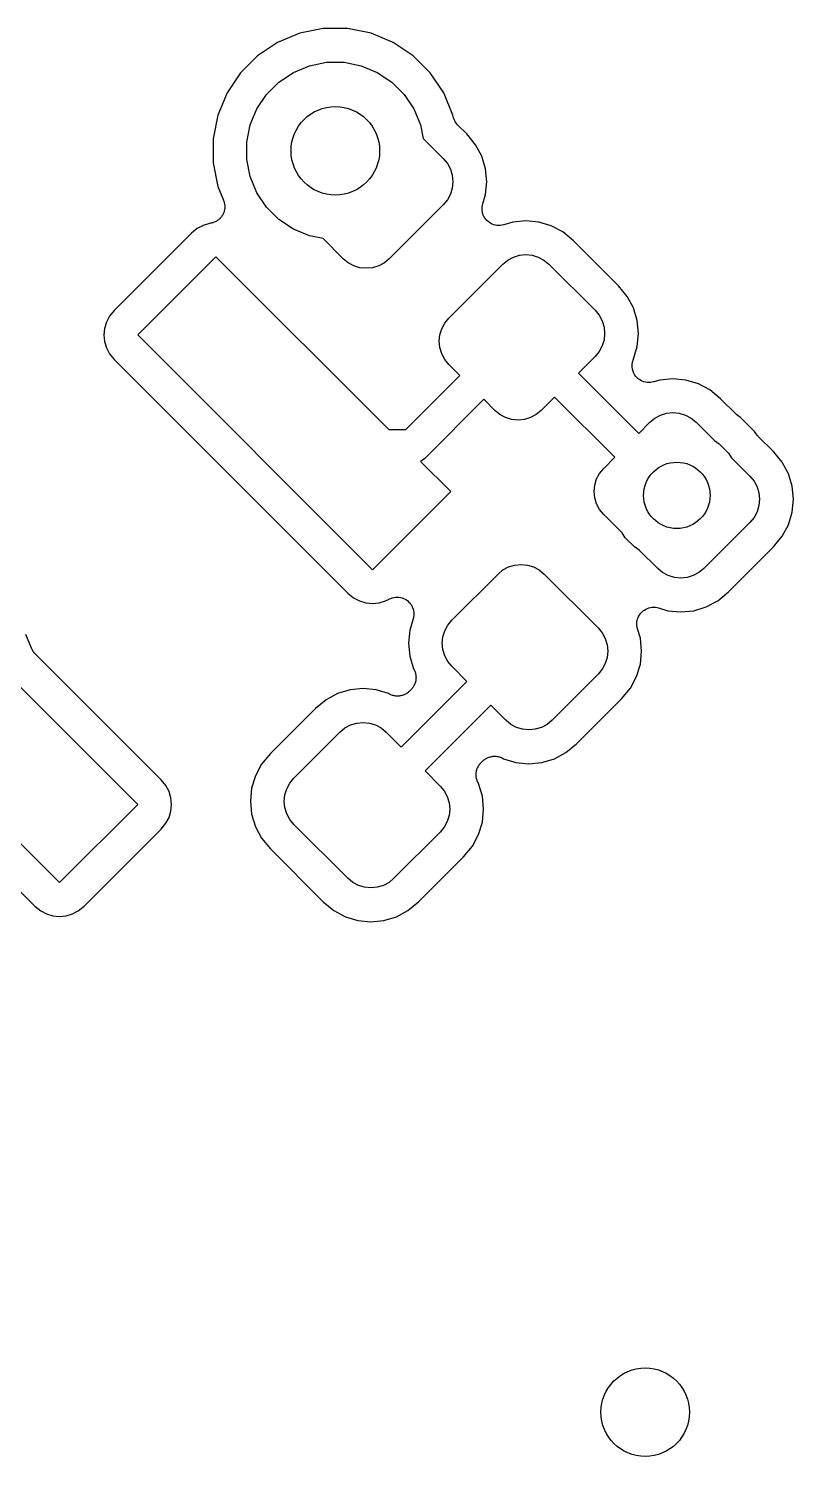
# Model space of a CAD drawing. Extents: x 0.48 to 2.43, y -7.79 to -4.85.
# Drawn here: x 0.8746 to 1.0106, y -5.4055 to -5.1515 of the extents above; entities that cross this region are included whole.
import ezdxf

# ---------------------------------------------------------------- set-up
doc = ezdxf.new("R2010")
doc.units = 0
doc.header["$MEASUREMENT"] = 0
doc.layers.add('BLACK', color=7, linetype='CONTINUOUS')

msp = doc.modelspace()

# ---------------------------------------------------------------- linework, layer by layer
at = {"layer": 'BLACK', "linetype": 'CONTINUOUS'}
for p, q in [((0.926992, -5.15148), (0.92279, -5.15232)), ((0.931276, -5.15148), (0.926992, -5.15148)), ((0.935478, -5.15232), (0.931276, -5.15148)), ((0.918832, -5.15396), (0.91527, -5.15634)), ((0.92279, -5.15232), (0.918832, -5.15396)), ((0.939435, -5.15396), (0.935478, -5.15232)), ((0.942997, -5.15634), (0.939435, -5.15396)), ((0.91527, -5.15634), (0.912241, -5.15936)), ((0.946027, -5.15936), (0.942997, -5.15634)), ((0.912241, -5.15936), (0.909861, -5.16293)), ((0.919095, -5.161), (0.921674, -5.15927)), ((0.921674, -5.15927), (0.92454, -5.15809)), ((0.92454, -5.15809), (0.927583, -5.15748)), ((0.927583, -5.15748), (0.930685, -5.15748)), ((0.930685, -5.15748), (0.933727, -5.15809)), ((0.933727, -5.15809), (0.936593, -5.15927)), ((0.936593, -5.15927), (0.939173, -5.161)), ((0.948407, -5.16293), (0.946027, -5.15936)), ((0.916902, -5.16319), (0.919095, -5.161)), ((0.939173, -5.161), (0.941366, -5.16319)), ((0.909861, -5.16293), (0.908222, -5.16688)), ((0.915178, -5.16577), (0.916902, -5.16319)), ((0.941366, -5.16319), (0.94309, -5.16577)), ((0.950046, -5.16688), (0.948407, -5.16293)), ((0.908222, -5.16688), (0.907386, -5.17109)), ((0.913991, -5.16863), (0.915178, -5.16577)), ((0.94309, -5.16577), (0.944277, -5.16863)), ((0.95009, -5.16711), (0.950046, -5.16688)), ((0.913386, -5.17168), (0.913991, -5.16863)), ((0.944277, -5.16863), (0.944753, -5.17103)), ((0.95017, -5.16737), (0.95009, -5.16711)), ((0.950247, -5.16763), (0.95017, -5.16737)), ((0.950255, -5.16765), (0.950247, -5.16763)), ((0.95026, -5.16767), (0.950255, -5.16765)), ((0.95039, -5.16791), (0.95026, -5.16767)), ((0.950516, -5.16815), (0.95039, -5.16791)), ((0.950527, -5.16817), (0.950516, -5.16815)), ((0.950535, -5.16818), (0.950527, -5.16817)), ((0.950708, -5.16839), (0.950535, -5.16818)), ((0.950882, -5.16861), (0.950708, -5.16839)), ((0.950911, -5.16864), (0.950882, -5.16861)), ((0.952501, -5.17023), (0.950911, -5.16864)), ((0.907386, -5.17109), (0.907386, -5.17537)), ((0.913386, -5.17478), (0.913386, -5.17168)), ((0.944753, -5.17103), (0.948332, -5.17461)), ((0.954067, -5.17214), (0.952501, -5.17023)), ((0.948332, -5.17461), (0.949054, -5.17549)), ((0.955161, -5.17419), (0.954067, -5.17214)), ((0.955834, -5.17641), (0.955161, -5.17419)), ((0.907386, -5.17537), (0.908222, -5.17957)), ((0.913991, -5.17782), (0.913386, -5.17478)), ((0.949054, -5.17549), (0.949591, -5.17649)), ((0.949591, -5.17649), (0.949921, -5.17758)), ((0.956062, -5.17872), (0.955834, -5.17641)), ((0.908222, -5.17957), (0.909237, -5.18202)), ((0.915178, -5.18069), (0.913991, -5.17782)), ((0.949921, -5.17758), (0.950033, -5.17872)), ((0.950033, -5.17872), (0.949921, -5.17985)), ((0.955834, -5.18102), (0.956062, -5.17872)), ((0.909237, -5.18202), (0.909253, -5.18206)), ((0.909253, -5.18206), (0.909291, -5.1822)), ((0.909291, -5.1822), (0.909343, -5.18232)), ((0.916902, -5.18327), (0.915178, -5.18069)), ((0.949054, -5.18194), (0.948332, -5.18282)), ((0.949591, -5.18094), (0.949054, -5.18194)), ((0.949921, -5.17985), (0.949591, -5.18094)), ((0.955341, -5.18265), (0.955834, -5.18102)), ((0.909018, -5.18473), (0.908944, -5.18486)), ((0.909105, -5.1846), (0.909018, -5.18473)), ((0.909159, -5.18447), (0.909105, -5.1846)), ((0.909225, -5.18435), (0.909159, -5.18447)), ((0.909271, -5.1842), (0.909225, -5.18435)), ((0.909332, -5.18406), (0.909271, -5.1842)), ((0.909359, -5.18392), (0.909332, -5.18406)), ((0.909343, -5.18232), (0.909372, -5.18248)), ((0.909401, -5.18379), (0.909359, -5.18392)), ((0.909372, -5.18248), (0.909415, -5.18263)), ((0.909418, -5.18364), (0.909401, -5.18379)), ((0.909415, -5.18263), (0.909427, -5.18276)), ((0.909449, -5.18348), (0.909418, -5.18364)), ((0.909427, -5.18276), (0.909453, -5.1829)), ((0.90945, -5.18335), (0.909449, -5.18348)), ((0.909465, -5.18321), (0.90945, -5.18335)), ((0.909453, -5.1829), (0.909452, -5.18305)), ((0.909452, -5.18305), (0.909465, -5.18321)), ((0.919095, -5.18546), (0.916902, -5.18327)), ((0.948332, -5.18282), (0.938727, -5.19243)), ((0.955225, -5.1838), (0.955226, -5.18351)), ((0.955226, -5.1838), (0.955225, -5.1838)), ((0.955226, -5.18351), (0.955227, -5.18322)), ((0.955226, -5.18381), (0.955226, -5.1838)), ((0.955282, -5.18409), (0.955226, -5.18381)), ((0.955227, -5.18322), (0.955228, -5.18322)), ((0.955228, -5.18321), (0.955285, -5.18293)), ((0.955228, -5.18322), (0.955228, -5.18321)), ((0.955335, -5.18437), (0.955282, -5.18409)), ((0.955285, -5.18293), (0.955341, -5.18265)), ((0.955338, -5.18438), (0.955335, -5.18437)), ((0.955339, -5.18438), (0.955338, -5.18438)), ((0.955449, -5.18465), (0.955339, -5.18438)), ((0.955555, -5.18491), (0.955449, -5.18465)), ((0.904551, -5.18706), (0.903522, -5.1879)), ((0.905593, -5.1865), (0.904551, -5.18706)), ((0.906724, -5.18616), (0.905593, -5.1865)), ((0.90676, -5.18616), (0.906724, -5.18616)), ((0.906895, -5.18613), (0.90676, -5.18616)), ((0.907033, -5.18612), (0.906895, -5.18613)), ((0.907182, -5.18607), (0.907033, -5.18612)), ((0.907334, -5.18604), (0.907182, -5.18607)), ((0.907462, -5.18599), (0.907334, -5.18604)), ((0.907594, -5.18595), (0.907462, -5.18599)), ((0.907731, -5.18588), (0.907594, -5.18595)), ((0.907875, -5.18582), (0.907731, -5.18588)), ((0.90799, -5.18574), (0.907875, -5.18582)), ((0.908112, -5.18568), (0.90799, -5.18574)), ((0.908233, -5.18558), (0.908112, -5.18568)), ((0.908363, -5.1855), (0.908233, -5.18558)), ((0.908461, -5.1854), (0.908363, -5.1855)), ((0.908568, -5.18531), (0.908461, -5.1854)), ((0.908668, -5.18519), (0.908568, -5.18531)), ((0.908778, -5.18508), (0.908668, -5.18519)), ((0.908855, -5.18497), (0.908778, -5.18508)), ((0.908944, -5.18486), (0.908855, -5.18497)), ((0.921674, -5.18718), (0.919095, -5.18546)), ((0.92454, -5.18837), (0.921674, -5.18718)), ((0.955559, -5.18492), (0.955555, -5.18491)), ((0.955561, -5.18493), (0.955559, -5.18492)), ((0.955722, -5.18517), (0.955561, -5.18493)), ((0.955877, -5.1854), (0.955722, -5.18517)), ((0.955881, -5.18541), (0.955877, -5.1854)), ((0.955885, -5.18541), (0.955881, -5.18541)), ((0.956092, -5.18562), (0.955885, -5.18541)), ((0.956287, -5.18582), (0.956092, -5.18562)), ((0.956292, -5.18582), (0.956287, -5.18582)), ((0.956297, -5.18583), (0.956292, -5.18582)), ((0.956539, -5.18599), (0.956297, -5.18583)), ((0.95677, -5.18615), (0.956539, -5.18599)), ((0.956776, -5.18615), (0.95677, -5.18615)), ((0.956782, -5.18616), (0.956776, -5.18615)), ((0.95705, -5.18627), (0.956782, -5.18616)), ((0.957309, -5.18638), (0.95705, -5.18627)), ((0.957315, -5.18638), (0.957309, -5.18638)), ((0.957321, -5.18638), (0.957315, -5.18638)), ((0.957604, -5.18644), (0.957321, -5.18638)), ((0.957882, -5.1865), (0.957604, -5.18644)), ((0.957888, -5.1865), (0.957882, -5.1865)), ((0.957895, -5.1865), (0.957888, -5.1865)), ((0.958177, -5.18651), (0.957895, -5.1865)), ((0.958467, -5.18651), (0.958177, -5.18651)), ((0.958474, -5.18651), (0.958467, -5.18651)), ((0.95848, -5.18651), (0.958474, -5.18651)), ((0.958753, -5.18646), (0.95848, -5.18651)), ((0.959043, -5.1864), (0.958753, -5.18646)), ((0.959055, -5.1864), (0.959043, -5.1864)), ((0.959056, -5.1864), (0.959055, -5.1864)), ((0.959055, -5.1864), (0.959055, -5.1864)), ((0.959083, -5.18639), (0.959056, -5.1864)), ((0.960708, -5.1859), (0.959083, -5.18639)), ((0.963017, -5.18567), (0.960708, -5.1859)), ((0.965326, -5.1859), (0.963017, -5.18567)), ((0.967546, -5.18657), (0.965326, -5.1859)), ((0.969592, -5.18767), (0.967546, -5.18657)), ((0.903522, -5.1879), (0.889811, -5.20162)), ((0.926936, -5.18885), (0.92454, -5.18837)), ((0.930515, -5.19243), (0.926936, -5.18885)), ((0.971501, -5.18923), (0.969592, -5.18767)), ((0.979505, -5.19724), (0.971501, -5.18923)), ((0.893981, -5.20599), (0.9079, -5.19207)), ((0.9079, -5.19207), (0.938649, -5.22282)), ((0.931395, -5.19315), (0.930515, -5.19243)), ((0.938727, -5.19243), (0.937847, -5.19315)), ((0.95979, -5.19268), (0.960794, -5.19214)), ((0.960794, -5.19214), (0.961884, -5.19181)), ((0.961884, -5.19181), (0.963017, -5.1917)), ((0.963017, -5.1917), (0.96415, -5.19181)), ((0.96415, -5.19181), (0.965239, -5.19214)), ((0.965239, -5.19214), (0.966243, -5.19268)), ((0.932399, -5.19368), (0.931395, -5.19315)), ((0.933488, -5.19402), (0.932399, -5.19368)), ((0.934621, -5.19413), (0.933488, -5.19402)), ((0.935754, -5.19402), (0.934621, -5.19413)), ((0.936843, -5.19368), (0.935754, -5.19402)), ((0.937847, -5.19315), (0.936843, -5.19368)), ((0.949306, -5.20301), (0.958911, -5.1934)), ((0.958911, -5.1934), (0.95979, -5.19268)), ((0.966243, -5.19268), (0.967123, -5.1934)), ((0.967123, -5.1934), (0.975335, -5.20161)), ((0.981071, -5.19914), (0.979505, -5.19724)), ((0.982164, -5.20119), (0.981071, -5.19914)), ((0.889811, -5.20162), (0.888968, -5.20264)), ((0.975335, -5.20161), (0.976058, -5.20249)), ((0.976058, -5.20249), (0.976594, -5.2035)), ((0.982838, -5.20341), (0.982164, -5.20119)), ((0.888067, -5.20482), (0.887952, -5.20599)), ((0.88841, -5.20369), (0.888067, -5.20482)), ((0.888968, -5.20264), (0.88841, -5.20369)), ((0.947717, -5.20598), (0.948047, -5.20489)), ((0.948047, -5.20489), (0.948584, -5.20388)), ((0.948584, -5.20388), (0.949306, -5.20301)), ((0.976594, -5.2035), (0.976925, -5.20459)), ((0.976925, -5.20459), (0.977036, -5.20572)), ((0.983065, -5.20572), (0.982838, -5.20341)), ((0.887952, -5.20599), (0.888067, -5.20717)), ((0.888067, -5.20717), (0.88841, -5.2083)), ((0.935739, -5.24775), (0.893981, -5.20599)), ((0.947605, -5.20711), (0.947717, -5.20598)), ((0.947717, -5.20824), (0.947605, -5.20711)), ((0.976925, -5.20685), (0.976594, -5.20794)), ((0.977036, -5.20572), (0.976925, -5.20685)), ((0.982838, -5.20803), (0.983065, -5.20572)), ((0.88841, -5.2083), (0.888968, -5.20934)), ((0.888968, -5.20934), (0.889811, -5.21037)), ((0.948047, -5.20933), (0.947717, -5.20824)), ((0.948584, -5.21034), (0.948047, -5.20933)), ((0.975335, -5.20983), (0.972377, -5.21278)), ((0.976058, -5.20895), (0.975335, -5.20983)), ((0.976594, -5.20794), (0.976058, -5.20895)), ((0.982104, -5.21045), (0.982838, -5.20803)), ((0.889811, -5.21037), (0.931361, -5.25192)), ((0.949306, -5.21122), (0.948584, -5.21034)), ((0.951291, -5.2132), (0.949306, -5.21122)), ((0.981924, -5.21175), (0.981926, -5.21145)), ((0.981925, -5.21175), (0.981924, -5.21175)), ((0.981925, -5.21176), (0.981925, -5.21175)), ((0.981979, -5.21203), (0.981925, -5.21176)), ((0.981926, -5.21145), (0.981926, -5.21117)), ((0.981926, -5.21117), (0.981928, -5.21117)), ((0.981928, -5.21116), (0.981985, -5.21088)), ((0.981928, -5.21117), (0.981928, -5.21116)), ((0.982035, -5.21232), (0.981979, -5.21203)), ((0.981985, -5.21088), (0.982041, -5.2106)), ((0.982037, -5.21233), (0.982035, -5.21232)), ((0.982038, -5.21233), (0.982037, -5.21233)), ((0.982145, -5.21259), (0.982038, -5.21233)), ((0.982041, -5.2106), (0.982043, -5.2106)), ((0.982043, -5.2106), (0.982045, -5.21059)), ((0.982045, -5.21059), (0.982104, -5.21045)), ((0.982255, -5.21287), (0.982145, -5.21259)), ((0.941671, -5.22282), (0.951291, -5.2132)), ((0.972377, -5.21278), (0.983093, -5.2235)), ((0.982258, -5.21287), (0.982255, -5.21287)), ((0.98226, -5.21288), (0.982258, -5.21287)), ((0.98242, -5.21312), (0.98226, -5.21288)), ((0.982576, -5.21336), (0.98242, -5.21312)), ((0.98258, -5.21336), (0.982576, -5.21336)), ((0.982583, -5.21336), (0.98258, -5.21336)), ((0.982791, -5.21357), (0.982583, -5.21336)), ((0.982986, -5.21377), (0.982791, -5.21357)), ((0.982991, -5.21378), (0.982986, -5.21377)), ((0.982995, -5.21378), (0.982991, -5.21378)), ((0.983234, -5.21394), (0.982995, -5.21378)), ((0.98347, -5.2141), (0.983234, -5.21394)), ((0.983475, -5.21411), (0.98347, -5.2141)), ((0.98348, -5.21411), (0.983475, -5.21411)), ((0.983739, -5.21422), (0.98348, -5.21411)), ((0.984008, -5.21433), (0.983739, -5.21422)), ((0.984014, -5.21434), (0.984008, -5.21433)), ((0.984019, -5.21434), (0.984014, -5.21434)), ((0.984291, -5.21439), (0.984019, -5.21434)), ((0.984581, -5.21445), (0.984291, -5.21439)), ((0.984587, -5.21445), (0.984581, -5.21445)), ((0.984592, -5.21446), (0.984587, -5.21445)), ((0.984874, -5.21446), (0.984592, -5.21446)), ((0.985167, -5.21446), (0.984874, -5.21446)), ((0.985172, -5.21446), (0.985167, -5.21446)), ((0.985178, -5.21446), (0.985172, -5.21446)), ((0.985456, -5.21441), (0.985178, -5.21446)), ((0.985742, -5.21436), (0.985456, -5.21441)), ((0.985752, -5.21435), (0.985742, -5.21436)), ((0.985753, -5.21435), (0.985752, -5.21435)), ((0.985782, -5.21434), (0.985753, -5.21435)), ((0.985753, -5.21435), (0.985753, -5.21435)), ((0.986875, -5.21401), (0.985782, -5.21434)), ((0.989184, -5.21379), (0.986875, -5.21401)), ((0.991493, -5.21401), (0.989184, -5.21379)), ((0.993713, -5.21469), (0.991493, -5.21401)), ((0.99576, -5.21578), (0.993713, -5.21469)), ((0.955534, -5.21744), (0.945139, -5.22784)), ((0.957519, -5.21943), (0.955534, -5.21744)), ((0.968134, -5.21703), (0.965731, -5.21943)), ((0.97885, -5.22774), (0.968134, -5.21703)), ((0.997668, -5.21735), (0.99576, -5.21578)), ((1.00037, -5.22005), (0.997668, -5.21735)), ((0.958399, -5.22015), (0.957519, -5.21943)), ((0.959402, -5.22069), (0.958399, -5.22015)), ((0.964851, -5.22015), (0.963847, -5.22069)), ((0.965731, -5.21943), (0.964851, -5.22015)), ((0.985958, -5.22079), (0.986962, -5.22026)), ((0.986962, -5.22026), (0.988051, -5.21993)), ((0.988051, -5.21993), (0.989184, -5.21981)), ((0.989184, -5.21981), (0.990317, -5.21993)), ((0.990317, -5.21993), (0.991406, -5.22026)), ((0.991406, -5.22026), (0.99241, -5.22079)), ((1.00058, -5.22022), (1.00037, -5.22005)), ((1.00079, -5.2204), (1.00058, -5.22022)), ((0.938649, -5.22282), (0.941671, -5.22282)), ((0.960492, -5.22102), (0.959402, -5.22069)), ((0.961625, -5.22113), (0.960492, -5.22102)), ((0.962758, -5.22102), (0.961625, -5.22113)), ((0.963847, -5.22069), (0.962758, -5.22102)), ((0.983093, -5.2235), (0.985078, -5.22152)), ((0.985078, -5.22152), (0.985958, -5.22079)), ((0.99241, -5.22079), (0.99329, -5.22152)), ((0.99329, -5.22152), (0.99657, -5.22479)), ((1.00082, -5.22042), (1.00079, -5.2204)), ((1.00083, -5.22042), (1.00082, -5.22042)), ((1.00082, -5.22042), (1.00082, -5.22042)), ((1.00082, -5.22042), (1.00082, -5.22042)), ((1.00123, -5.22069), (1.00083, -5.22042)), ((1.00371, -5.22318), (1.00123, -5.22069)), ((0.99657, -5.22479), (0.997409, -5.22536)), ((0.997409, -5.22536), (0.999054, -5.227)), ((1.00399, -5.22358), (1.00371, -5.22318)), ((1.00416, -5.22379), (1.00399, -5.22358)), ((1.00433, -5.22401), (1.00416, -5.22379)), ((1.00436, -5.22404), (1.00433, -5.22401)), ((1.00706, -5.22674), (1.00436, -5.22404)), ((0.945045, -5.22795), (0.944588, -5.22833)), ((0.945139, -5.22784), (0.945045, -5.22795)), ((0.976865, -5.22973), (0.97885, -5.22774)), ((0.999054, -5.227), (0.999615, -5.22784)), ((0.999615, -5.22784), (1.00289, -5.23112)), ((1.00863, -5.22865), (1.00706, -5.22674)), ((0.944588, -5.22833), (0.944306, -5.22848)), ((0.944306, -5.22848), (0.949658, -5.23383)), ((0.976143, -5.23061), (0.976865, -5.22973)), ((1.00972, -5.2307), (1.00863, -5.22865)), ((0.975164, -5.23383), (0.975276, -5.2327)), ((0.975276, -5.2327), (0.975606, -5.23161)), ((0.975606, -5.23161), (0.976143, -5.23061)), ((1.00289, -5.23112), (1.00362, -5.232)), ((1.00362, -5.232), (1.00415, -5.233)), ((1.00415, -5.233), (1.00448, -5.23409)), ((1.0104, -5.23292), (1.00972, -5.2307)), ((1.01062, -5.23523), (1.0104, -5.23292)), ((0.949658, -5.23383), (0.935739, -5.24775)), ((0.975276, -5.23497), (0.975164, -5.23383)), ((0.975606, -5.23606), (0.975276, -5.23497)), ((1.00448, -5.23409), (1.0046, -5.23523)), ((1.0046, -5.23523), (1.00448, -5.23636)), ((1.0104, -5.23753), (1.01062, -5.23523)), ((0.976143, -5.23706), (0.975606, -5.23606)), ((0.976865, -5.23794), (0.976143, -5.23706)), ((0.980145, -5.24122), (0.976865, -5.23794)), ((1.00415, -5.23745), (1.00362, -5.23845)), ((1.00448, -5.23636), (1.00415, -5.23745)), ((1.00972, -5.23976), (1.0104, -5.23753)), ((1.00289, -5.23933), (0.994682, -5.24754)), ((1.00362, -5.23845), (1.00289, -5.23933)), ((1.00863, -5.2418), (1.00972, -5.23976)), ((0.980706, -5.24206), (0.980145, -5.24122)), ((0.982351, -5.2437), (0.980706, -5.24206)), ((1.00706, -5.24371), (1.00863, -5.2418)), ((0.98319, -5.24426), (0.982351, -5.2437)), ((0.98647, -5.24754), (0.98319, -5.24426)), ((0.99906, -5.25171), (1.00706, -5.24371)), ((0.958074, -5.24852), (0.958954, -5.2478)), ((0.958954, -5.2478), (0.959958, -5.24726)), ((0.959958, -5.24726), (0.961047, -5.24693)), ((0.961047, -5.24693), (0.96218, -5.24682)), ((0.96218, -5.24682), (0.963313, -5.24693)), ((0.963313, -5.24693), (0.964402, -5.24726)), ((0.964402, -5.24726), (0.965406, -5.2478)), ((0.965406, -5.2478), (0.966286, -5.24852)), ((0.98735, -5.24827), (0.98647, -5.24754)), ((0.988354, -5.2488), (0.98735, -5.24827)), ((0.993802, -5.24827), (0.992798, -5.2488)), ((0.994682, -5.24754), (0.993802, -5.24827)), ((0.949861, -5.25673), (0.958074, -5.24852)), ((0.966286, -5.24852), (0.975891, -5.25812)), ((0.989443, -5.24913), (0.988354, -5.2488)), ((0.990576, -5.24925), (0.989443, -5.24913)), ((0.991709, -5.24913), (0.990576, -5.24925)), ((0.992798, -5.2488), (0.991709, -5.24913)), ((0.931361, -5.25192), (0.932389, -5.25276)), ((0.932389, -5.25276), (0.933432, -5.25332)), ((0.933432, -5.25332), (0.934563, -5.25366)), ((0.936915, -5.25366), (0.938046, -5.25332)), ((0.938046, -5.25332), (0.938691, -5.25298)), ((0.938691, -5.25298), (0.938719, -5.25296)), ((0.938719, -5.25296), (0.938719, -5.25296)), ((0.938719, -5.25296), (0.938719, -5.25296)), ((0.938719, -5.25296), (0.938728, -5.25296)), ((0.938728, -5.25296), (0.939001, -5.25285)), ((0.939001, -5.25285), (0.939262, -5.25274)), ((0.939262, -5.25274), (0.939267, -5.25274)), ((0.939267, -5.25274), (0.939272, -5.25274)), ((0.939272, -5.25274), (0.939553, -5.25269)), ((0.939553, -5.25269), (0.939837, -5.25263)), ((0.939837, -5.25263), (0.939843, -5.25263)), ((0.939843, -5.25263), (0.939848, -5.25263)), ((0.939848, -5.25263), (0.940131, -5.25264)), ((0.940131, -5.25264), (0.940423, -5.25264)), ((0.940423, -5.25264), (0.940428, -5.25264)), ((0.940428, -5.25264), (0.940433, -5.25264)), ((0.940433, -5.25264), (0.940708, -5.2527)), ((0.940708, -5.2527), (0.940996, -5.25276)), ((0.940996, -5.25276), (0.941001, -5.25276)), ((0.941001, -5.25276), (0.941006, -5.25276)), ((0.941006, -5.25276), (0.941264, -5.25287)), ((0.941264, -5.25287), (0.941536, -5.25299)), ((0.941536, -5.25299), (0.94154, -5.25299)), ((0.94154, -5.25299), (0.941545, -5.25299)), ((0.941545, -5.25299), (0.941771, -5.25314)), ((0.941771, -5.25314), (0.942021, -5.25331)), ((0.942021, -5.25331), (0.942025, -5.25332)), ((0.942025, -5.25332), (0.942029, -5.25332)), ((0.942029, -5.25332), (0.942219, -5.25351)), ((0.995105, -5.25437), (0.997151, -5.25328)), ((0.997151, -5.25328), (0.99906, -5.25171)), ((0.934563, -5.25366), (0.935739, -5.25378)), ((0.935739, -5.25378), (0.936915, -5.25366)), ((0.942219, -5.25351), (0.942433, -5.25373)), ((0.942433, -5.25373), (0.942436, -5.25373)), ((0.942436, -5.25373), (0.942439, -5.25374)), ((0.942439, -5.25374), (0.942592, -5.25397)), ((0.942592, -5.25397), (0.942756, -5.25422)), ((0.942756, -5.25422), (0.942758, -5.25422)), ((0.942758, -5.25422), (0.942761, -5.25423)), ((0.942761, -5.25423), (0.942869, -5.25449)), ((0.942869, -5.25449), (0.942979, -5.25476)), ((0.942979, -5.25476), (0.94298, -5.25476)), ((0.94298, -5.25476), (0.942981, -5.25477)), ((0.942981, -5.25477), (0.943036, -5.25505)), ((0.94309, -5.25593), (0.943033, -5.25621)), ((0.943036, -5.25505), (0.943091, -5.25533)), ((0.943091, -5.25592), (0.94309, -5.25592)), ((0.94309, -5.25592), (0.94309, -5.25593)), ((0.943091, -5.25533), (0.943091, -5.25534)), ((0.943091, -5.25534), (0.943092, -5.25534)), ((0.943092, -5.25534), (0.943091, -5.25562)), ((0.943091, -5.25562), (0.943091, -5.25592)), ((0.98314, -5.25598), (0.983299, -5.25575)), ((0.983299, -5.25575), (0.983462, -5.25551)), ((0.983462, -5.25551), (0.983467, -5.2555)), ((0.983467, -5.2555), (0.983471, -5.2555)), ((0.983471, -5.2555), (0.98367, -5.2553)), ((0.98367, -5.2553), (0.983878, -5.2551)), ((0.983878, -5.2551), (0.983884, -5.25509)), ((0.983884, -5.25509), (0.983888, -5.25509)), ((0.983888, -5.25509), (0.984127, -5.25493)), ((0.984127, -5.25493), (0.984366, -5.25477)), ((0.984366, -5.25477), (0.984372, -5.25477)), ((0.984372, -5.25477), (0.984378, -5.25477)), ((0.984378, -5.25477), (0.984637, -5.25466)), ((0.984637, -5.25466), (0.984908, -5.25455)), ((0.984908, -5.25455), (0.984915, -5.25455)), ((0.984915, -5.25455), (0.98492, -5.25455)), ((0.98492, -5.25455), (0.985199, -5.25449)), ((0.985199, -5.25449), (0.985482, -5.25444)), ((0.985482, -5.25444), (0.985489, -5.25444)), ((0.985489, -5.25444), (0.985495, -5.25444)), ((0.985495, -5.25444), (0.985783, -5.25444)), ((0.985783, -5.25444), (0.986068, -5.25444)), ((0.986068, -5.25444), (0.986074, -5.25444)), ((0.986074, -5.25444), (0.986081, -5.25444)), ((0.986081, -5.25444), (0.986361, -5.2545)), ((0.986361, -5.2545), (0.986642, -5.25455)), ((0.986642, -5.25455), (0.988267, -5.25505)), ((0.988267, -5.25505), (0.990576, -5.25527)), ((0.990576, -5.25527), (0.992885, -5.25505)), ((0.992885, -5.25505), (0.995105, -5.25437)), ((0.942976, -5.25649), (0.942359, -5.25853)), ((0.943033, -5.25621), (0.942976, -5.25649)), ((0.948603, -5.25862), (0.949139, -5.25761)), ((0.949139, -5.25761), (0.949861, -5.25673)), ((0.975891, -5.25812), (0.976613, -5.259)), ((0.982782, -5.25768), (0.982786, -5.25739)), ((0.982783, -5.25769), (0.982782, -5.25768)), ((0.982835, -5.25797), (0.982783, -5.25769)), ((0.982783, -5.25769), (0.982783, -5.25769)), ((0.982786, -5.25739), (0.982788, -5.25711)), ((0.982788, -5.25711), (0.982789, -5.2571)), ((0.982789, -5.25709), (0.982848, -5.25682)), ((0.982789, -5.2571), (0.982789, -5.25709)), ((0.982889, -5.25826), (0.982835, -5.25797)), ((0.982848, -5.25682), (0.982907, -5.25653)), ((0.982892, -5.25827), (0.982889, -5.25826)), ((0.9829, -5.2583), (0.982892, -5.25827)), ((0.982892, -5.25827), (0.982892, -5.25827)), ((0.982892, -5.25827), (0.982892, -5.25827)), ((0.983393, -5.25992), (0.9829, -5.2583)), ((0.982907, -5.25653), (0.982909, -5.25653)), ((0.982909, -5.25653), (0.98291, -5.25652)), ((0.98291, -5.25652), (0.983021, -5.25626)), ((0.983021, -5.25626), (0.983134, -5.25599)), ((0.983134, -5.25599), (0.983138, -5.25599)), ((0.983138, -5.25599), (0.98314, -5.25598)), ((0.875064, -5.26172), (0.874052, -5.25928)), ((0.942359, -5.25853), (0.942132, -5.26084)), ((0.942132, -5.26084), (0.942359, -5.26315)), ((0.948161, -5.26084), (0.948272, -5.2597)), ((0.948272, -5.26197), (0.948161, -5.26084)), ((0.948272, -5.2597), (0.948603, -5.25862)), ((0.976613, -5.259), (0.97715, -5.26001)), ((0.97715, -5.26001), (0.97748, -5.2611)), ((0.983621, -5.26223), (0.983393, -5.25992)), ((0.875193, -5.26197), (0.875064, -5.26172)), ((0.875319, -5.26221), (0.875193, -5.26197)), ((0.875331, -5.26222), (0.875319, -5.26221)), ((0.87534, -5.26224), (0.875331, -5.26222)), ((0.875513, -5.26245), (0.87534, -5.26224)), ((0.875685, -5.26267), (0.875513, -5.26245)), ((0.875714, -5.2627), (0.875685, -5.26267)), ((0.89815, -5.28513), (0.875714, -5.2627)), ((0.942359, -5.26315), (0.943033, -5.26537)), ((0.948603, -5.26306), (0.948272, -5.26197)), ((0.949139, -5.26406), (0.948603, -5.26306)), ((0.97748, -5.26336), (0.97715, -5.26445)), ((0.97748, -5.2611), (0.977592, -5.26223)), ((0.977592, -5.26223), (0.97748, -5.26336)), ((0.983393, -5.26454), (0.983621, -5.26223)), ((0.869844, -5.26537), (0.893981, -5.28951)), ((0.943033, -5.26537), (0.943127, -5.26554)), ((0.943127, -5.26554), (0.943146, -5.26558)), ((0.943146, -5.26558), (0.943196, -5.26571)), ((0.943196, -5.26571), (0.943259, -5.26582)), ((0.943259, -5.26582), (0.943304, -5.26598)), ((0.943304, -5.26598), (0.943363, -5.26612)), ((0.943363, -5.26612), (0.943388, -5.26626)), ((0.949861, -5.26494), (0.949139, -5.26406)), ((0.952542, -5.26762), (0.949861, -5.26494)), ((0.976613, -5.26546), (0.975891, -5.26634)), ((0.97715, -5.26445), (0.976613, -5.26546)), ((0.98272, -5.26676), (0.983393, -5.26454)), ((0.940853, -5.27931), (0.952542, -5.26762)), ((0.942974, -5.26863), (0.942873, -5.26875)), ((0.943038, -5.26851), (0.942974, -5.26863)), ((0.943113, -5.2684), (0.943038, -5.26851)), ((0.943176, -5.26825), (0.943113, -5.2684)), ((0.943251, -5.26811), (0.943176, -5.26825)), ((0.94329, -5.26798), (0.943251, -5.26811)), ((0.943343, -5.26786), (0.94329, -5.26798)), ((0.943376, -5.2677), (0.943343, -5.26786)), ((0.943422, -5.26755), (0.943376, -5.2677)), ((0.943388, -5.26626), (0.943426, -5.26639)), ((0.943436, -5.26742), (0.943422, -5.26755)), ((0.943426, -5.26639), (0.943441, -5.26654)), ((0.943463, -5.26729), (0.943436, -5.26742)), ((0.943441, -5.26654), (0.94347, -5.2667)), ((0.943465, -5.26713), (0.943463, -5.26729)), ((0.943481, -5.26697), (0.943465, -5.26713)), ((0.94347, -5.2667), (0.943469, -5.26683)), ((0.943469, -5.26683), (0.943481, -5.26697)), ((0.975891, -5.26634), (0.967678, -5.27455)), ((0.981626, -5.26881), (0.98272, -5.26676)), ((0.92749, -5.2709), (0.925582, -5.27246)), ((0.929536, -5.2698), (0.92749, -5.2709)), ((0.931757, -5.26913), (0.929536, -5.2698)), ((0.934066, -5.2689), (0.931757, -5.26913)), ((0.936375, -5.26913), (0.934066, -5.2689)), ((0.938595, -5.2698), (0.936375, -5.26913)), ((0.938772, -5.2699), (0.938595, -5.2698)), ((0.938896, -5.26995), (0.938772, -5.2699)), ((0.939014, -5.27001), (0.938896, -5.26995)), ((0.939165, -5.27006), (0.939014, -5.27001)), ((0.939313, -5.27012), (0.939165, -5.27006)), ((0.939445, -5.27015), (0.939313, -5.27012)), ((0.939573, -5.27019), (0.939445, -5.27015)), ((0.93973, -5.27021), (0.939573, -5.27019)), ((0.939887, -5.27024), (0.93973, -5.27021)), ((0.940021, -5.27024), (0.939887, -5.27024)), ((0.940155, -5.27025), (0.940021, -5.27024)), ((0.940313, -5.27024), (0.940155, -5.27025)), ((0.940472, -5.27024), (0.940313, -5.27024)), ((0.940604, -5.27021), (0.940472, -5.27024)), ((0.940738, -5.2702), (0.940604, -5.27021)), ((0.940891, -5.27016), (0.940738, -5.2702)), ((0.941047, -5.27013), (0.940891, -5.27016)), ((0.941171, -5.27008), (0.941047, -5.27013)), ((0.9413, -5.27004), (0.941171, -5.27008)), ((0.941441, -5.26997), (0.9413, -5.27004)), ((0.941589, -5.2699), (0.941441, -5.26997)), ((0.941701, -5.26983), (0.941589, -5.2699)), ((0.94182, -5.26977), (0.941701, -5.26983)), ((0.941944, -5.26967), (0.94182, -5.26977)), ((0.942077, -5.26958), (0.941944, -5.26967)), ((0.942173, -5.26949), (0.942077, -5.26958)), ((0.942278, -5.2694), (0.942173, -5.26949)), ((0.942307, -5.26937), (0.942278, -5.2694)), ((0.942603, -5.26908), (0.942307, -5.26937)), ((0.942688, -5.26898), (0.942603, -5.26908)), ((0.942784, -5.26888), (0.942688, -5.26898)), ((0.942873, -5.26875), (0.942784, -5.26888)), ((0.972056, -5.27872), (0.98006, -5.27071)), ((0.98006, -5.27071), (0.981626, -5.26881)), ((0.925582, -5.27246), (0.917578, -5.28047)), ((0.956785, -5.27187), (0.945095, -5.28356)), ((0.959466, -5.27455), (0.956785, -5.27187)), ((0.929959, -5.27663), (0.930839, -5.27591)), ((0.930839, -5.27591), (0.931843, -5.27537)), ((0.931843, -5.27537), (0.932933, -5.27504)), ((0.932933, -5.27504), (0.934066, -5.27493)), ((0.934066, -5.27493), (0.935199, -5.27504)), ((0.935199, -5.27504), (0.936288, -5.27537)), ((0.936288, -5.27537), (0.937292, -5.27591)), ((0.937292, -5.27591), (0.938172, -5.27663)), ((0.960346, -5.27527), (0.959466, -5.27455)), ((0.96135, -5.27581), (0.960346, -5.27527)), ((0.962439, -5.27614), (0.96135, -5.27581)), ((0.963572, -5.27625), (0.962439, -5.27614)), ((0.964705, -5.27614), (0.963572, -5.27625)), ((0.965794, -5.27581), (0.964705, -5.27614)), ((0.966798, -5.27527), (0.965794, -5.27581)), ((0.967678, -5.27455), (0.966798, -5.27527)), ((0.921747, -5.28485), (0.929959, -5.27663)), ((0.938172, -5.27663), (0.940853, -5.27931)), ((0.970148, -5.28028), (0.972056, -5.27872)), ((0.880061, -5.30343), (0.855925, -5.27929)), ((0.917578, -5.28047), (0.916012, -5.28238)), ((0.955818, -5.28141), (0.955937, -5.28135)), ((0.955937, -5.28135), (0.956049, -5.28128)), ((0.956049, -5.28128), (0.956196, -5.28122)), ((0.956196, -5.28122), (0.956338, -5.28114)), ((0.956338, -5.28114), (0.956466, -5.28111)), ((0.956466, -5.28111), (0.956591, -5.28105)), ((0.956591, -5.28105), (0.956747, -5.28102)), ((0.956747, -5.28102), (0.9569, -5.28098)), ((0.9569, -5.28098), (0.957033, -5.28097)), ((0.957033, -5.28097), (0.957166, -5.28094)), ((0.957166, -5.28094), (0.957325, -5.28094)), ((0.957325, -5.28094), (0.957483, -5.28093)), ((0.957483, -5.28093), (0.957616, -5.28094)), ((0.957616, -5.28094), (0.957751, -5.28094)), ((0.957751, -5.28094), (0.957907, -5.28097)), ((0.957907, -5.28097), (0.958065, -5.28099)), ((0.958065, -5.28099), (0.958193, -5.28103)), ((0.958193, -5.28103), (0.958325, -5.28106)), ((0.958325, -5.28106), (0.958473, -5.28112)), ((0.958473, -5.28112), (0.958624, -5.28117)), ((0.958624, -5.28117), (0.958742, -5.28123)), ((0.958742, -5.28123), (0.958866, -5.28128)), ((0.958866, -5.28128), (0.959043, -5.28138)), ((0.968102, -5.28138), (0.970148, -5.28028)), ((0.916012, -5.28238), (0.914918, -5.28442)), ((0.945095, -5.28356), (0.947776, -5.28624)), ((0.954173, -5.28405), (0.954175, -5.2839)), ((0.954175, -5.2839), (0.954202, -5.28376)), ((0.954202, -5.28376), (0.954216, -5.28363)), ((0.954216, -5.28363), (0.954262, -5.28348)), ((0.954262, -5.28348), (0.954295, -5.28332)), ((0.954295, -5.28332), (0.954348, -5.2832)), ((0.954348, -5.2832), (0.954387, -5.28307)), ((0.954387, -5.28307), (0.954462, -5.28293)), ((0.954462, -5.28293), (0.954525, -5.28278)), ((0.954525, -5.28278), (0.9546, -5.28267)), ((0.9546, -5.28267), (0.954664, -5.28255)), ((0.954664, -5.28255), (0.954765, -5.28243)), ((0.954765, -5.28243), (0.954854, -5.2823)), ((0.954854, -5.2823), (0.95495, -5.28221)), ((0.95495, -5.28221), (0.955035, -5.2821)), ((0.955035, -5.2821), (0.95533, -5.28181)), ((0.95533, -5.28181), (0.95536, -5.28178)), ((0.95536, -5.28178), (0.955465, -5.28169)), ((0.955465, -5.28169), (0.955561, -5.2816)), ((0.955561, -5.2816), (0.955694, -5.28151)), ((0.955694, -5.28151), (0.955818, -5.28141)), ((0.959043, -5.28138), (0.961263, -5.28205)), ((0.961263, -5.28205), (0.963572, -5.28228)), ((0.963572, -5.28228), (0.965881, -5.28205)), ((0.965881, -5.28205), (0.968102, -5.28138)), ((0.898994, -5.28616), (0.89815, -5.28513)), ((0.899551, -5.2872), (0.898994, -5.28616)), ((0.914918, -5.28442), (0.914245, -5.28664)), ((0.920488, -5.28673), (0.921025, -5.28573)), ((0.921025, -5.28573), (0.921747, -5.28485)), ((0.947776, -5.28624), (0.948499, -5.28712)), ((0.954157, -5.28421), (0.954173, -5.28405)), ((0.954169, -5.28435), (0.954157, -5.28421)), ((0.954168, -5.28448), (0.954169, -5.28435)), ((0.954197, -5.28464), (0.954168, -5.28448)), ((0.954212, -5.2848), (0.954197, -5.28464)), ((0.95425, -5.28492), (0.954212, -5.2848)), ((0.954275, -5.28506), (0.95425, -5.28492)), ((0.954333, -5.2852), (0.954275, -5.28506)), ((0.954379, -5.28536), (0.954333, -5.2852)), ((0.954442, -5.28548), (0.954379, -5.28536)), ((0.954491, -5.2856), (0.954442, -5.28548)), ((0.954511, -5.28564), (0.954491, -5.2856)), ((0.954605, -5.28581), (0.954511, -5.28564)), ((0.955279, -5.28803), (0.954605, -5.28581)), ((0.899894, -5.28833), (0.899551, -5.2872)), ((0.90001, -5.28951), (0.899894, -5.28833)), ((0.914245, -5.28664), (0.914017, -5.28895)), ((0.914017, -5.28895), (0.914245, -5.29126)), ((0.920046, -5.28895), (0.920158, -5.28782)), ((0.920158, -5.29008), (0.920046, -5.28895)), ((0.920158, -5.28782), (0.920488, -5.28673)), ((0.948499, -5.28712), (0.949035, -5.28812)), ((0.949035, -5.28812), (0.949366, -5.28921)), ((0.955506, -5.29034), (0.955279, -5.28803)), ((0.893981, -5.28951), (0.880061, -5.30343)), ((0.899551, -5.29182), (0.899894, -5.29069)), ((0.899894, -5.29069), (0.90001, -5.28951)), ((0.914245, -5.29126), (0.914918, -5.29348)), ((0.920488, -5.29117), (0.920158, -5.29008)), ((0.921025, -5.29218), (0.920488, -5.29117)), ((0.949366, -5.29148), (0.949035, -5.29257)), ((0.949366, -5.28921), (0.949477, -5.29034)), ((0.949477, -5.29034), (0.949366, -5.29148)), ((0.955279, -5.29265), (0.955506, -5.29034)), ((0.884439, -5.3076), (0.89815, -5.29389)), ((0.89815, -5.29389), (0.898994, -5.29286)), ((0.898994, -5.29286), (0.899551, -5.29182)), ((0.914918, -5.29348), (0.916012, -5.29553)), ((0.921747, -5.29306), (0.921025, -5.29218)), ((0.931351, -5.30266), (0.921747, -5.29306)), ((0.948499, -5.29357), (0.947776, -5.29445)), ((0.949035, -5.29257), (0.948499, -5.29357)), ((0.954605, -5.29487), (0.955279, -5.29265)), ((0.916012, -5.29553), (0.917578, -5.29744)), ((0.947776, -5.29445), (0.939564, -5.30266)), ((0.953511, -5.29692), (0.954605, -5.29487)), ((0.917578, -5.29744), (0.926974, -5.30683)), ((0.943942, -5.30683), (0.951946, -5.29883)), ((0.951946, -5.29883), (0.953511, -5.29692)), ((0.870738, -5.30265), (0.875684, -5.3076)), ((0.932231, -5.30338), (0.931351, -5.30266)), ((0.933235, -5.30392), (0.932231, -5.30338)), ((0.934325, -5.30425), (0.933235, -5.30392)), ((0.93768, -5.30392), (0.936591, -5.30425)), ((0.938684, -5.30338), (0.93768, -5.30392)), ((0.939564, -5.30266), (0.938684, -5.30338)), ((0.935458, -5.30436), (0.934325, -5.30425)), ((0.936591, -5.30425), (0.935458, -5.30436)), ((0.875684, -5.3076), (0.876712, -5.30844)), ((0.876712, -5.30844), (0.877754, -5.309)), ((0.877754, -5.309), (0.878885, -5.30934)), ((0.881237, -5.30934), (0.882368, -5.309)), ((0.882368, -5.309), (0.883411, -5.30844)), ((0.883411, -5.30844), (0.884439, -5.3076)), ((0.926974, -5.30683), (0.928882, -5.3084)), ((0.928882, -5.3084), (0.930928, -5.30949)), ((0.939987, -5.30949), (0.942033, -5.3084)), ((0.942033, -5.3084), (0.943942, -5.30683)), ((0.878885, -5.30934), (0.880061, -5.30946)), ((0.880061, -5.30946), (0.881237, -5.30934)), ((0.930928, -5.30949), (0.933149, -5.31016)), ((0.933149, -5.31016), (0.935458, -5.31039)), ((0.935458, -5.31039), (0.937767, -5.31016)), ((0.937767, -5.31016), (0.939987, -5.30949))]:
    msp.add_line(p, q, dxfattribs=at)
at = {"layer": 'BLACK'}
for centre, radius in [((0.929134, -5.17323), 0.007874), ((0.98988, -5.23453), 0.005906), ((0.984252, -5.39764), 0.007874)]:
    msp.add_circle(centre, radius, dxfattribs=at)

doc.saveas('drawing.dxf')
